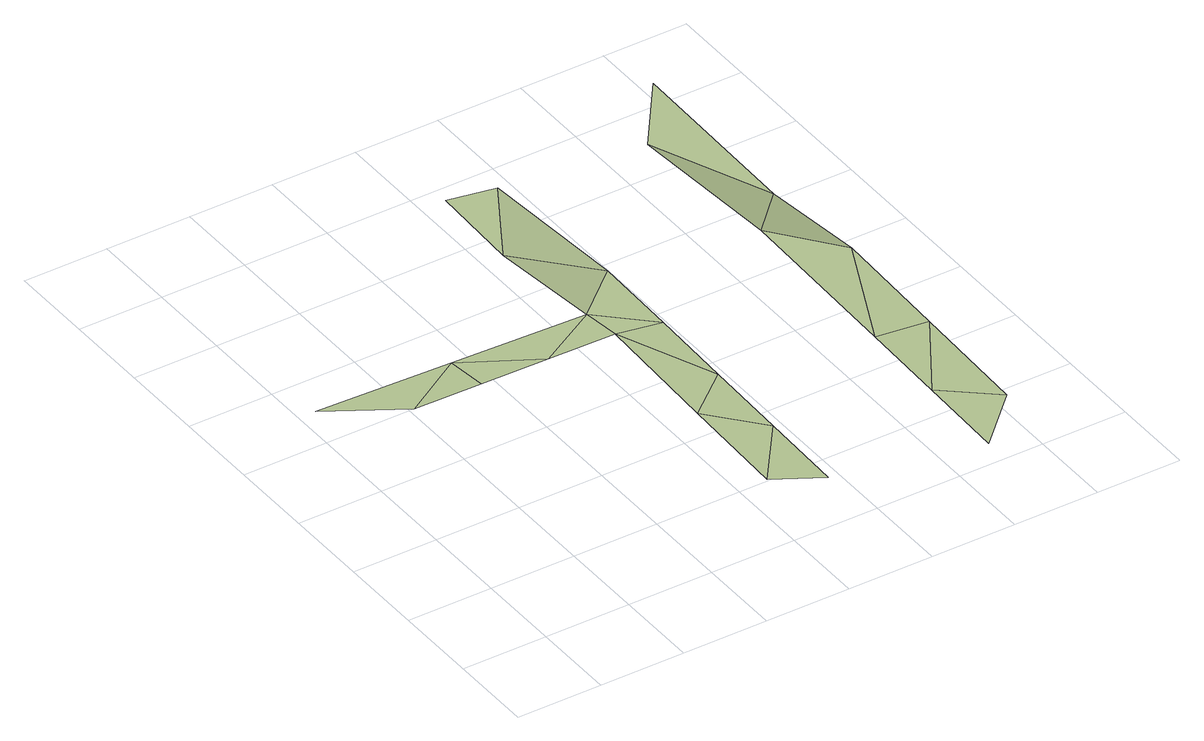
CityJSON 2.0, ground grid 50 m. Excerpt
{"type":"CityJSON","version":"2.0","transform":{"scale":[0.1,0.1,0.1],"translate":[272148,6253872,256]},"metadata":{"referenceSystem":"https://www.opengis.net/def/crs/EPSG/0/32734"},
"CityObjects":{
"terrain1":{"type":"TINRelief","geometry":[{"type":"CompositeSurface","lod":"1","boundaries":[[[0,1,2]],[[2,1,3]],[[4,2,3]],[[2,4,5]],[[6,7,8]],[[7,6,9]],[[4,10,5]],[[9,6,11]],[[11,10,9]],[[12,5,10]],[[10,11,12]],[[12,13,5]],[[13,14,5]],[[15,14,13]],[[15,16,14]],[[17,18,19]],[[20,21,19]],[[19,18,20]],[[21,20,22]],[[21,22,23]],[[24,23,22]],[[24,25,23]],[[25,24,26]]]}]}
},
"vertices":[
[7,2105,134],[434,1852,134],[807,2078,132],[834,1845,132],[1234,1839,132],[1606,2050,132],[1860,732,132],[1579,365,132],[1846,208,132],[1604,1033,132],[1634,1832,132],[1874,1256,132],[1888,1779,132],[1902,2303,132],[1634,2850,6],[1930,3350,6],[1653,3404,6],[2681,7,132],[2988,305,132],[2696,547,132],[3011,1047,131],[2710,1086,132],[3034,1790,131],[2739,2166,132],[3057,2532,13],[2768,3245,6],[3075,3659,13]
]}
